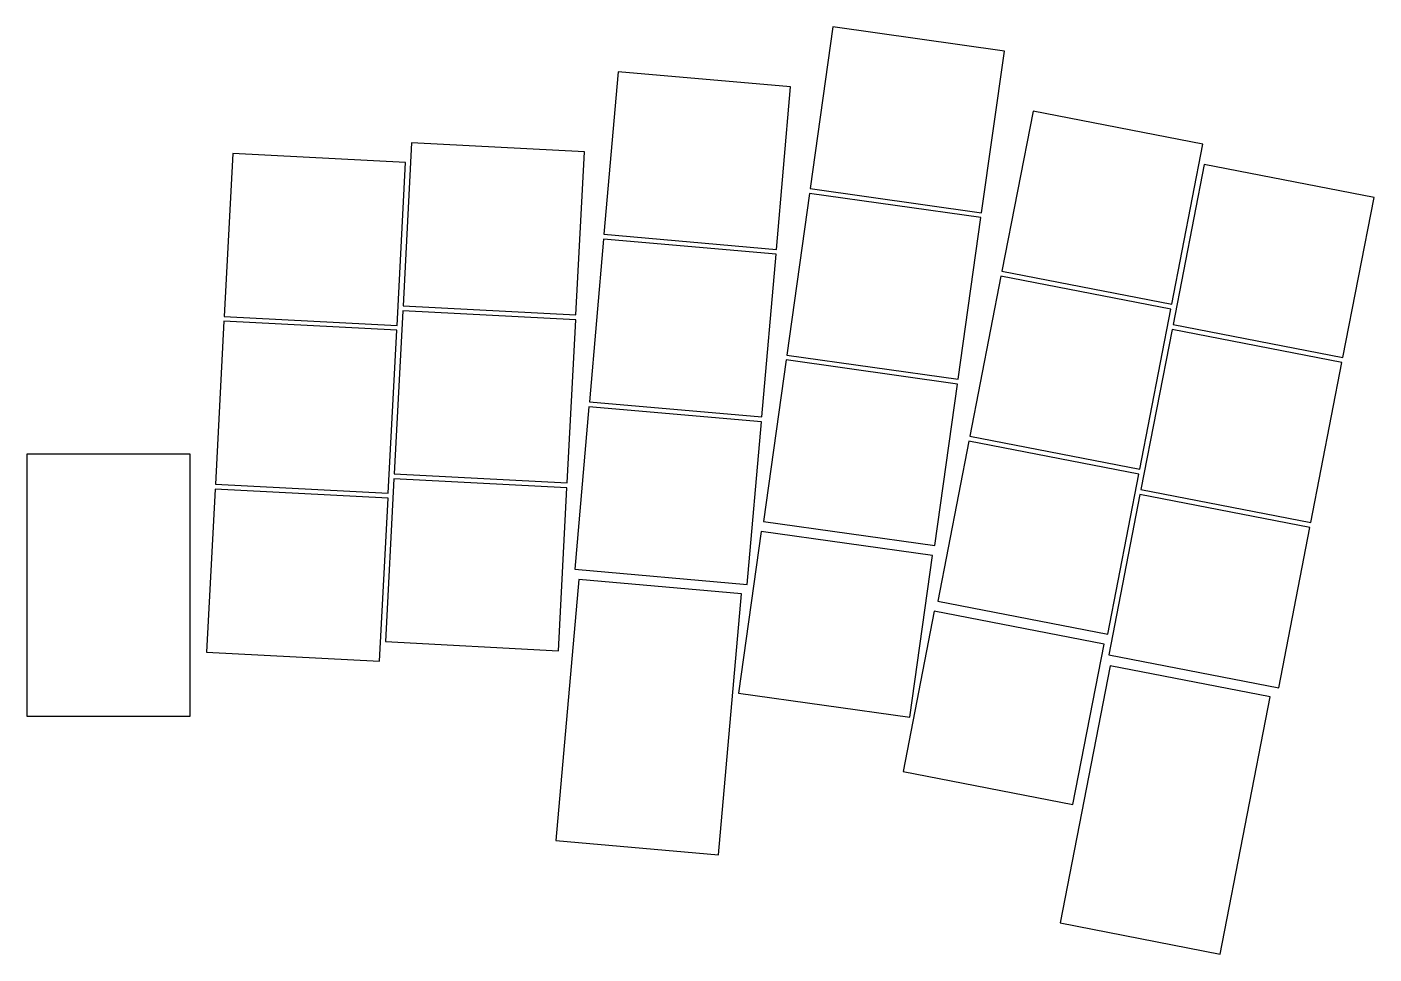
# Model space of a CAD drawing. Header units: millimetres. Extents: x 10 to 146, y -36 to 58.
import ezdxf

# ---------------------------------------------------------------- set-up
doc = ezdxf.new("R2010")
doc.units = ezdxf.units.MM

msp = doc.modelspace()

# ---------------------------------------------------------------- linework, layer by layer
for p, q in [((91.15, 58), (88.85, 41.66)), ((108.48, 55.56), (91.15, 58)), ((106.18, 39.22), (108.48, 55.56)), ((69.45, 53.47), (68.01, 37.04)), ((86.88, 51.95), (69.45, 53.47)), ((85.44, 35.51), (86.88, 51.95)), ((111.39, 49.5), (108.24, 33.3)), ((128.56, 46.16), (111.39, 49.5)), ((30.48, 45.22), (29.62, 28.74)), ((47.96, 44.31), (30.48, 45.22)), ((48.56, 46.28), (47.7, 29.8)), ((66.04, 45.36), (48.56, 46.28)), ((65.18, 28.88), (66.04, 45.36)), ((125.42, 29.96), (128.56, 46.16)), ((47.1, 27.83), (47.96, 44.31)), ((128.67, 44.1), (125.53, 27.91)), ((145.85, 40.76), (128.67, 44.1)), ((88.78, 41.16), (86.49, 24.83)), ((106.11, 38.73), (88.78, 41.16)), ((88.85, 41.66), (106.18, 39.22)), ((142.7, 24.57), (145.85, 40.76)), ((103.82, 22.39), (106.11, 38.73)), ((68.01, 37.04), (85.44, 35.51)), ((67.97, 36.54), (66.53, 20.1)), ((85.4, 35.01), (67.97, 36.54)), ((83.96, 18.58), (85.4, 35.01)), ((108.14, 32.81), (104.99, 16.62)), ((125.32, 29.47), (108.14, 32.81)), ((108.24, 33.3), (125.42, 29.96)), ((29.62, 28.74), (47.1, 27.83)), ((47.67, 29.3), (46.81, 12.82)), ((65.15, 28.38), (47.67, 29.3)), ((47.7, 29.8), (65.18, 28.88)), ((122.17, 13.28), (125.32, 29.47)), ((29.59, 28.25), (28.73, 11.77)), ((47.07, 27.33), (29.59, 28.25)), ((46.21, 10.85), (47.07, 27.33)), ((64.29, 11.91), (65.15, 28.38)), ((125.43, 27.41), (122.28, 11.22)), ((142.61, 24.08), (125.43, 27.41)), ((125.53, 27.91), (142.7, 24.57)), ((86.49, 24.83), (103.82, 22.39)), ((86.42, 24.33), (84.12, 7.99)), ((103.75, 21.89), (86.42, 24.33)), ((139.46, 7.88), (142.61, 24.08)), ((101.45, 5.56), (103.75, 21.89)), ((66.49, 19.6), (65.05, 3.17)), ((83.92, 18.08), (66.49, 19.6)), ((66.53, 20.1), (83.96, 18.58)), ((82.48, 1.64), (83.92, 18.08)), ((104.99, 16.62), (122.17, 13.28)), ((104.9, 16.12), (101.75, -0.07)), ((122.08, 12.79), (104.9, 16.12)), ((26.18, 14.82), (9.68, 14.82)), ((9.68, 14.82), (9.68, -11.68)), ((26.18, -11.68), (26.18, 14.82)), ((46.78, 12.32), (45.92, -4.15)), ((64.26, 11.41), (46.78, 12.32)), ((46.81, 12.82), (64.29, 11.91)), ((118.93, -3.41), (122.08, 12.79)), ((28.7, 11.27), (27.84, -5.21)), ((46.18, 10.35), (28.7, 11.27)), ((28.73, 11.77), (46.21, 10.85)), ((63.4, -5.07), (64.26, 11.41)), ((122.28, 11.22), (139.46, 7.88)), ((45.32, -6.12), (46.18, 10.35)), ((122.19, 10.73), (119.04, -5.47)), ((139.36, 7.39), (122.19, 10.73)), ((83.9, 6.98), (81.6, -9.36)), ((101.23, 4.55), (83.9, 6.98)), ((84.12, 7.99), (101.45, 5.56)), ((136.22, -8.81), (139.36, 7.39)), ((98.93, -11.79), (101.23, 4.55)), ((65.05, 3.17), (82.48, 1.64)), ((65.46, 2.13), (63.15, -24.27)), ((81.9, 0.69), (65.46, 2.13)), ((79.59, -25.71), (81.9, 0.69)), ((101.39, -1.08), (98.24, -17.28)), ((118.57, -4.42), (101.39, -1.08)), ((101.75, -0.07), (118.93, -3.41)), ((27.84, -5.21), (45.32, -6.12)), ((45.92, -4.15), (63.4, -5.07)), ((115.42, -20.62), (118.57, -4.42)), ((119.17, -6.58), (114.11, -32.59)), ((119.04, -5.47), (136.22, -8.81)), ((135.36, -9.72), (119.17, -6.58)), ((81.6, -9.36), (98.93, -11.79)), ((130.31, -35.74), (135.36, -9.72)), ((9.68, -11.68), (26.18, -11.68)), ((98.24, -17.28), (115.42, -20.62)), ((63.15, -24.27), (79.59, -25.71)), ((114.11, -32.59), (130.31, -35.74))]:
    msp.add_line(p, q)

doc.saveas('drawing.dxf')
